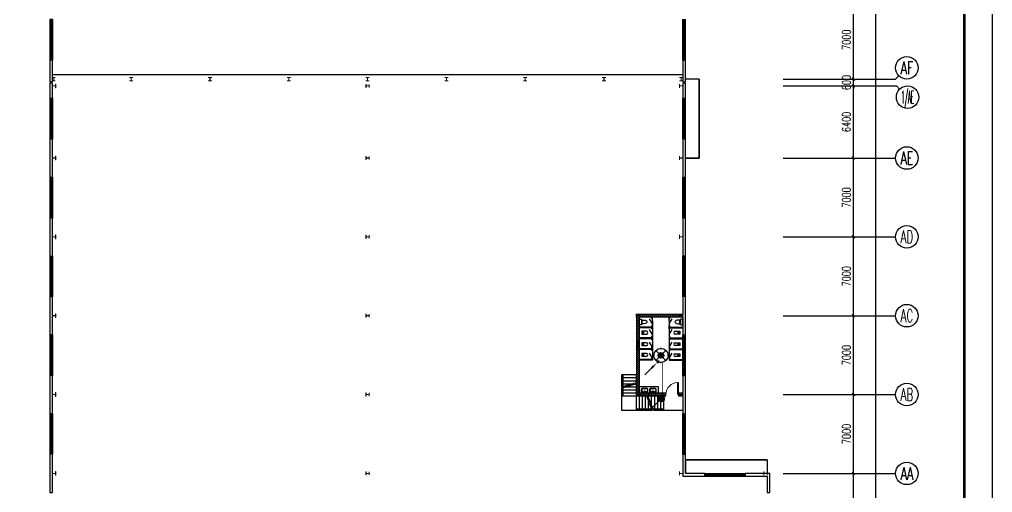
# Model space of a CAD drawing. Extents: x -496980 to 486425, y -292187 to -29437.
# Drawn here: x 83562 to 169999, y -123482 to -81482 of the extents above; entities that cross this region are included whole.
import ezdxf
from ezdxf.enums import TextEntityAlignment as Align

# ---------------------------------------------------------------- set-up
doc = ezdxf.new("R2010")
doc.units = 0
doc.header["$LTSCALE"] = 1000
doc.header["$MEASUREMENT"] = 0
for name, color, linetype in [('AXIS', 3, 'Continuous'), ('AXIS_TEXT', 7, 'Continuous'), ('EQUIP-照明', 3, 'Continuous'), ('LVTRY', 6, 'Continuous'), ('LWIRE', 4, 'Continuous'), ('PUB_HATCH', 8, 'Continuous'), ('PUB_TITLE', 4, 'Continuous'), ('STAIR', 2, 'Continuous'), ('TEL_TEXT', 7, 'Continuous'), ('WALL', 9, 'Continuous'), ('WINDOW', 4, 'Continuous'), ('WIRE-照明', 4, 'Continuous'), ('ZDH', 7, 'Continuous'), ('洁具', 7, 'Continuous')]:
    doc.layers.add(name, color=color, linetype=linetype)
doc.layers.add('STXT_XG_THIN', color=2, linetype='Continuous', lineweight=0)
doc.styles.add('_TCH_AXIS', font='COMPLEX', dxfattribs={"bigfont": 'GBCBIG'})
doc.styles.add('_TCH_DIM_T3', font='SIMPLEX', dxfattribs={"width": 0.705882, "bigfont": 'GBCBIG'})
doc.styles.add('_TEL_DIM', font='SIMPLEX', dxfattribs={"width": 0.8, "height": 3.5, "bigfont": 'HZTXT'})
doc.styles.add('COMPLEX', font='COMPLEX')
doc.styles.get("Standard").update_dxf_attribs({"font": 'gbenor.shx', "bigfont": 'gbcbig.shx'})
doc.dimstyles.new('_TCH_ARCH&&250', dxfattribs={"dimtxt": 743.75, "dimasz": 250, "dimexe": 625, "dimexo": 750, "dimgap": 250, "dimtad": 1, "dimdec": 0, "dimzin": 0, "dimdsep": 46, "dimtxsty": '_TCH_DIM_T3', "dimblk": 'ARCHTICK', "dimcen": 0.09, "dimclrt": 7, "dimazin": 2, "dimtfac": 1, "dimtdec": 0, "dimtix": 1, "dimtmove": 2, "dimatfit": 3, "dimfxl": 0, "dimtolj": 1, "dimtzin": 0, "dimarcsym": 0})
pattern_1 = [(45, (0, 89.76), (-88.38838, 88.38838), [])]

# ---------------------------------------------------------------- blocks, each defined once
blk = doc.blocks.new('_LV1')
for p, q in [((-280, 0), (280, 0)), ((-280, 0), (-280, -361)), ((280, 0), (280, -361)), ((-280, -29), (280, -29)), ((-251, -356), (-251, -214)), ((0, -29), (-90, -29)), ((-90, -29), (90, -29)), ((251, -356), (251, -215))]:
    blk.add_line(p, q)
for centre, radius in [((-139, -69), 15), ((1, -182), 24.9), ((0, -57), 8), ((139, -69), 15)]:
    blk.add_circle(centre, radius)
for centre, radius, start, end in [((-224, -361), 56, 180, 263.48098), ((-223, -214), 28, 133.15434, 180), ((-223, -356), 28, 180, 263.49841), ((0, -452), 354, 46.75809, 133.15434), ((0, 1600), 2029, 263.48098, 276.51902), ((0, 1600), 1997, 263.49841, 276.51223), ((223, -356), 28, 276.51223, 0), ((224, -361), 56, 276.51902, 0), ((223, -215), 28, 0, 46.75809)]:
    blk.add_arc(centre, radius, start, end)
blk = doc.blocks.new('$equip$00002828')
for p, q in [((0.354, 0.354), (-0.354, -0.354)), ((-0.354, 0.354), (0.354, -0.354))]:
    blk.add_line(p, q)
at = {"const_width": 0.04}
blk.add_lwpolyline([(0.5, 0, -1), (-0.5, 0, -1), (0.5, 0, 1)], format="xyb", dxfattribs=at)
for radius in [0.5, 0.2]:
    blk.add_circle((0, 0), radius)
for p in [(-0.5, 0), (0, 0.5), (0.5, 0), (0, -0.5)]:
    blk.add_point(p)
for points in [[(-0.173, 0.1), (0.173, 0.1), (-0.2, 0), (0.2, 0)], [(-0.173, -0.1), (0.173, -0.1), (-0.2, 0), (0.2, 0)], [(-0.1, 0.173), (0.1, 0.173), (-0.173, 0.1), (0.173, 0.1)], [(0, 0.2), (0, 0.2), (-0.1, 0.173), (0.1, 0.173)], [(-0.1, -0.173), (0.1, -0.173), (-0.173, -0.1), (0.173, -0.1)], [(0, -0.2), (0, -0.2), (-0.1, -0.173), (0.1, -0.173)]]:
    blk.add_solid(points)
at = {"color": 7, "style": '_TEL_DIM', "flags": 1}
for tag in ['A', 'REMARK']:
    blk.add_attdef(tag, text='', height=0.00002, dxfattribs=at).set_placement((0, 0), align=Align.MIDDLE_CENTER)
blk = doc.blocks.new('$equip$00001962')
for p, q in [((0.147, 0.356), (0.625, 0.833)), ((0.625, 0.833), (0.766, 0.692))]:
    blk.add_line(p, q)
blk.add_circle((0, 0.208), 0.208)
for p in [(-0.208, 0.208), (0, 0.417), (0, 0), (0.208, 0.208)]:
    blk.add_point(p)
for points in [[(-0.18, 0.313), (0.18, 0.313), (-0.208, 0.208), (0.208, 0.208)], [(-0.18, 0.104), (0.18, 0.104), (-0.208, 0.208), (0.208, 0.208)], [(-0.104, 0.389), (0.104, 0.389), (-0.18, 0.313), (0.18, 0.313)], [(-0.104, 0.028), (0.104, 0.028), (-0.18, 0.104), (0.18, 0.104)], [(0, 0.417), (0, 0.417), (-0.104, 0.389), (0.104, 0.389)], [(0, 0), (0, 0), (-0.104, 0.028), (0.104, 0.028)]]:
    blk.add_solid(points)
at = {"layer": 'TEL_TEXT', "style": '_TEL_DIM', "flags": 1}
blk.add_attdef('A', text='', height=0.00002, dxfattribs=at).set_placement((0, 0), align=Align.MIDDLE_CENTER)
blk = doc.blocks.new('$TelecSys$00000081')
for p, q in [((0.104, 0.104), (0.104, 0.104)), ((-1.15, -1.15), (-0.55, -0.55)), ((-0.104, -0.104), (-0.104, -0.104))]:
    blk.add_line(p, q)
at = {"const_width": 0.142}
blk.add_lwpolyline([(0.071, 0, 1), (-0.071, 0, 1)], format="xyb", close=True, dxfattribs=at)
blk.add_solid([(-0.62, -0.48), (-0.48, -0.62), (-0.1, -0.1)])
at = {"width": 0.8, "flags": 9}
blk.add_attdef('A', (0, 0), '', height=0.00002, rotation=180, dxfattribs=at)
blk = doc.blocks.new('_ArchTick')
at = {"color": 0, "linetype": 'ByBlock', "const_width": 0.4}
blk.add_lwpolyline([(-0.5, -0.5), (0.5, 0.5)], dxfattribs=at)
blk = doc.blocks.new('*D299')
at = {"layer": 'AXIS', "color": 0, "lineweight": -2}
for p, q in [((152144, -121782), (158269, -121782)), ((157644, -128782), (157644, -121782)), ((152144, -128782), (158269, -128782))]:
    blk.add_line(p, q, dxfattribs=at)
at = {"layer": 'Defpoints', "color": 0}
for p in [(151394, -121782), (157644, -121782), (151394, -128782)]:
    blk.add_point(p, dxfattribs=at)
at = {"layer": 'AXIS', "color": 0, "lineweight": -2, "xscale": 250, "yscale": 250, "zscale": 250}
for p, rotation in [((157644, -121782), 90), ((157644, -128782), 270)]:
    blk.add_blockref('_ArchTick', p, dxfattribs=dict(at, rotation=rotation))
at = {"layer": 'AXIS', "color": 7, "insert": (157022, -125282), "char_height": 743.8, "attachment_point": 5, "rotation": 90, "style": '_TCH_DIM_T3'}
blk.add_mtext('\\A1;7000', dxfattribs=at)
blk = doc.blocks.new('*D300')
at = {"layer": 'AXIS', "color": 0, "lineweight": -2}
for p, q in [((152144, -114782), (158269, -114782)), ((157644, -121782), (157644, -114782)), ((152144, -121782), (158269, -121782))]:
    blk.add_line(p, q, dxfattribs=at)
at = {"layer": 'Defpoints', "color": 0}
for p in [(151394, -114782), (157644, -114782), (151394, -121782)]:
    blk.add_point(p, dxfattribs=at)
at = {"layer": 'AXIS', "color": 0, "lineweight": -2, "xscale": 250, "yscale": 250, "zscale": 250}
for p, rotation in [((157644, -114782), 90), ((157644, -121782), 270)]:
    blk.add_blockref('_ArchTick', p, dxfattribs=dict(at, rotation=rotation))
at = {"layer": 'AXIS', "color": 7, "insert": (157022, -118282), "char_height": 743.8, "attachment_point": 5, "rotation": 90, "style": '_TCH_DIM_T3'}
blk.add_mtext('\\A1;7000', dxfattribs=at)
blk = doc.blocks.new('*D301')
at = {"layer": 'AXIS', "color": 0, "lineweight": -2}
for p, q in [((152144, -107782), (158269, -107782)), ((157644, -114782), (157644, -107782)), ((152144, -114782), (158269, -114782))]:
    blk.add_line(p, q, dxfattribs=at)
at = {"layer": 'Defpoints', "color": 0}
for p in [(151394, -107782), (157644, -107782), (151394, -114782)]:
    blk.add_point(p, dxfattribs=at)
at = {"layer": 'AXIS', "color": 0, "lineweight": -2, "xscale": 250, "yscale": 250, "zscale": 250}
for p, rotation in [((157644, -107782), 90), ((157644, -114782), 270)]:
    blk.add_blockref('_ArchTick', p, dxfattribs=dict(at, rotation=rotation))
at = {"layer": 'AXIS', "color": 7, "insert": (157022, -111282), "char_height": 743.8, "attachment_point": 5, "rotation": 90, "style": '_TCH_DIM_T3'}
blk.add_mtext('\\A1;7000', dxfattribs=at)
blk = doc.blocks.new('*D302')
at = {"layer": 'AXIS', "color": 0, "lineweight": -2}
for p, q in [((152144, -100782), (158269, -100782)), ((157644, -107782), (157644, -100782)), ((152144, -107782), (158269, -107782))]:
    blk.add_line(p, q, dxfattribs=at)
at = {"layer": 'Defpoints', "color": 0}
for p in [(151394, -100782), (157644, -100782), (151394, -107782)]:
    blk.add_point(p, dxfattribs=at)
at = {"layer": 'AXIS', "color": 0, "lineweight": -2, "xscale": 250, "yscale": 250, "zscale": 250}
for p, rotation in [((157644, -100782), 90), ((157644, -107782), 270)]:
    blk.add_blockref('_ArchTick', p, dxfattribs=dict(at, rotation=rotation))
at = {"layer": 'AXIS', "color": 7, "insert": (157022, -104282), "char_height": 743.8, "attachment_point": 5, "rotation": 90, "style": '_TCH_DIM_T3'}
blk.add_mtext('\\A1;7000', dxfattribs=at)
blk = doc.blocks.new('*D303')
at = {"layer": 'AXIS', "color": 0, "lineweight": -2}
for p, q in [((152144, -93782), (158269, -93782)), ((157644, -100782), (157644, -93782)), ((152144, -100782), (158269, -100782))]:
    blk.add_line(p, q, dxfattribs=at)
at = {"layer": 'Defpoints', "color": 0}
for p in [(151394, -93782), (157644, -93782), (151394, -100782)]:
    blk.add_point(p, dxfattribs=at)
at = {"layer": 'AXIS', "color": 0, "lineweight": -2, "xscale": 250, "yscale": 250, "zscale": 250}
for p, rotation in [((157644, -93782), 90), ((157644, -100782), 270)]:
    blk.add_blockref('_ArchTick', p, dxfattribs=dict(at, rotation=rotation))
at = {"layer": 'AXIS', "color": 7, "insert": (157022, -97282), "char_height": 743.8, "attachment_point": 5, "rotation": 90, "style": '_TCH_DIM_T3'}
blk.add_mtext('\\A1;7000', dxfattribs=at)
blk = doc.blocks.new('*D304')
at = {"layer": 'AXIS', "color": 0, "lineweight": -2}
for p, q in [((152144, -87382), (158269, -87382)), ((157644, -93782), (157644, -87382)), ((152144, -93782), (158269, -93782))]:
    blk.add_line(p, q, dxfattribs=at)
at = {"layer": 'Defpoints', "color": 0}
for p in [(151394, -87382), (157644, -87382), (151394, -93782)]:
    blk.add_point(p, dxfattribs=at)
at = {"layer": 'AXIS', "color": 0, "lineweight": -2, "xscale": 250, "yscale": 250, "zscale": 250}
for p, rotation in [((157644, -87382), 90), ((157644, -93782), 270)]:
    blk.add_blockref('_ArchTick', p, dxfattribs=dict(at, rotation=rotation))
at = {"layer": 'AXIS', "color": 7, "insert": (157022, -90582), "char_height": 743.8, "attachment_point": 5, "rotation": 90, "style": '_TCH_DIM_T3'}
blk.add_mtext('\\A1;6400', dxfattribs=at)
blk = doc.blocks.new('*D305')
at = {"layer": 'AXIS', "color": 0, "lineweight": -2}
for p, q in [((152144, -86782), (158269, -86782)), ((157644, -86782), (157644, -86532)), ((157644, -87382), (157644, -86782)), ((152144, -87382), (158269, -87382)), ((157644, -87382), (157644, -87632))]:
    blk.add_line(p, q, dxfattribs=at)
at = {"layer": 'Defpoints', "color": 0}
for p in [(151394, -86782), (157644, -86782), (151394, -87382)]:
    blk.add_point(p, dxfattribs=at)
at = {"layer": 'AXIS', "color": 0, "lineweight": -2, "xscale": 250, "yscale": 250, "zscale": 250}
for p, rotation in [((157644, -86782), 270), ((157644, -87382), 90)]:
    blk.add_blockref('_ArchTick', p, dxfattribs=dict(at, rotation=rotation))
at = {"layer": 'AXIS', "color": 7, "insert": (157022, -87082), "char_height": 743.8, "attachment_point": 5, "rotation": 90, "style": '_TCH_DIM_T3'}
blk.add_mtext('\\A1;600', dxfattribs=at)
blk = doc.blocks.new('*D306')
at = {"layer": 'AXIS', "color": 0, "lineweight": -2}
for p, q in [((152144, -79782), (158269, -79782)), ((157644, -86782), (157644, -79782)), ((152144, -86782), (158269, -86782))]:
    blk.add_line(p, q, dxfattribs=at)
at = {"layer": 'Defpoints', "color": 0}
for p in [(151394, -79782), (157644, -79782), (151394, -86782)]:
    blk.add_point(p, dxfattribs=at)
at = {"layer": 'AXIS', "color": 0, "lineweight": -2, "xscale": 250, "yscale": 250, "zscale": 250}
for p, rotation in [((157644, -79782), 90), ((157644, -86782), 270)]:
    blk.add_blockref('_ArchTick', p, dxfattribs=dict(at, rotation=rotation))
at = {"layer": 'AXIS', "color": 7, "insert": (157022, -83282), "char_height": 743.8, "attachment_point": 5, "rotation": 90, "style": '_TCH_DIM_T3'}
blk.add_mtext('\\A1;7000', dxfattribs=at)
blk = doc.blocks.new('*D310')
at = {"layer": 'AXIS', "color": 0, "lineweight": -2}
for p, q in [((152144, -65542), (160269, -65542)), ((159644, -248022), (159644, -65542)), ((152144, -248022), (160269, -248022))]:
    blk.add_line(p, q, dxfattribs=at)
at = {"layer": 'Defpoints', "color": 0}
for p in [(151394, -65542), (159644, -65542), (151394, -248022)]:
    blk.add_point(p, dxfattribs=at)
at = {"layer": 'AXIS', "color": 0, "lineweight": -2, "xscale": 250, "yscale": 250, "zscale": 250}
for p, rotation in [((159644, -65542), 90), ((159644, -248022), 270)]:
    blk.add_blockref('_ArchTick', p, dxfattribs=dict(at, rotation=rotation))
at = {"layer": 'AXIS', "color": 7, "insert": (159022, -156782), "char_height": 743.8, "attachment_point": 5, "rotation": 90, "style": '_TCH_DIM_T3'}
blk.add_mtext('\\A1;182480', dxfattribs=at)
blk = doc.blocks.new('$TCHSYS$WIN2D')
for p, q in [((-0.5, 0.5), (0.5, 0.5)), ((-0.5, 0.5), (-0.5, -0.5)), ((0.5, 0.5), (0.5, -0.5)), ((0.5, 0.167), (-0.5, 0.167)), ((0.5, -0.167), (-0.5, -0.167)), ((-0.5, -0.5), (0.5, -0.5))]:
    blk.add_line(p, q)
blk = doc.blocks.new('$DorLib2D$00000001')
for p, q in [((0.45, 0.975), (0.5, 0.975)), ((0.45, 0), (0.45, 0.975)), ((0.5, 0), (0.5, 0.975)), ((0.5, 0), (0.45, 0))]:
    blk.add_line(p, q)
at = {"lineweight": 13}
blk.add_arc((0.475, 0), 0.975, 91.46928, 180, dxfattribs=at)
blk = doc.blocks.new('_AXISO')
blk.add_circle((0, 0), 0.5)
at = {"layer": 'AXIS_TEXT', "style": 'COMPLEX', "width": 1.041667}
blk.add_attdef('A', text='', height=0.56, dxfattribs=at).set_placement((-0.25, -0.28), (0.25, -0.28), align=Align.FIT)
blk = doc.blocks.new('$plan$00002826')
at = {"layer": '洁具', "color": 7}
blk.add_line((-260, -140), (-260, 140), dxfattribs=at)
at = {"layer": '洁具'}
blk.add_line((-200, 170), (-200, -170), dxfattribs=at)
blk.add_lwpolyline([(-650, 92, 0.537872), (-650, -92, 0.149947), (-430, -170), (-200, -170), (-200, -220, 0.414214), (-170, -250), (-30, -250, 0.414214), (0, -220), (0, 220, 0.414214), (-30, 250), (-170, 250, 0.414214), (-200, 220), (-200, 170), (-430, 170, 0.149947)], format="xyb", close=True, dxfattribs=at)
at = {"layer": '洁具', "color": 7}
for centre, start, end in [((-413, -227), 67.45048, 91.47253), ((-413, 227), 268.63393, 292.54952)]:
    blk.add_arc(centre, 398, start, end, dxfattribs=at)

msp = doc.modelspace()

# ---------------------------------------------------------------- hatches: boundary and pattern name
at = {"layer": 'PUB_HATCH'}
h = msp.add_hatch(dxfattribs=at)
h.set_pattern_fill('普通砖', color=256, scale=50, style=0)
h.set_pattern_definition(pattern_1)
h.paths.add_polyline_path([(142566.9, -107781.9), (142486.9, -107661.9), (138366.9, -107661.9), (138606.9, -107901.9), (142486.9, -107901.9)])
h = msp.add_hatch(dxfattribs=at)
h.set_pattern_fill('普通砖', color=256, scale=50, style=0)
h.set_pattern_definition(pattern_1)
h.paths.add_polyline_path([(138606.9, -107901.9), (138366.9, -107661.9), (138366.9, -114901.9), (138606.9, -114661.9)])
h = msp.add_hatch(dxfattribs=at)
h.set_pattern_fill('普通砖', color=256, scale=50, style=0)
h.set_pattern_definition(pattern_1)
h.paths.add_polyline_path([(138366.9, -114901.9), (140988.3, -114901.9), (140988.3, -114661.9), (138606.9, -114661.9)])
h = msp.add_hatch(dxfattribs=at)
h.set_pattern_fill('普通砖', color=256, scale=50, style=0)
h.set_pattern_definition(pattern_1)
h.paths.add_polyline_path([(142486.9, -114661.9), (142088.3, -114661.9), (142088.3, -114901.9), (142486.9, -114901.9), (142566.9, -114781.9)])

# ---------------------------------------------------------------- linework, layer by layer
msp.add_line((86486.9, -86381.9), (142486.9, -86381.9))
for points in [[(143926.9, -86781.9), (143926.9, -93781.9), (142726.9, -93781.9), (143926.9, -93781.9), (143926.9, -86781.9), (142726.9, -86781.9)], [(138606.9, -114661.9), (138606.9, -114061.9), (140306.9, -114061.9), (140306.9, -114661.9)], [(138366.9, -116201.9), (137066.9, -116201.9), (137066.9, -114901.9)], [(142486.9, -114901.9), (142486.9, -116201.9), (140796.9, -116201.9), (140796.9, -114901.9)], [(149987.9, -120581.9), (142726.9, -120581.9), (142726.9, -121781.9), (142726.9, -120581.9), (149987.9, -120581.9), (149976.9, -121781.9)]]:
    msp.add_lwpolyline(points)
at = {"layer": 'AXIS'}
for p, q in [((151393.5, -86781.9), (161393.5, -86781.9)), ((161686.4, -86489), (161393.5, -86781.9)), ((151393.5, -87381.9), (161455.7, -87381.9)), ((161748.6, -87674.8), (161455.7, -87381.9)), ((151393.5, -93781.9), (161393.5, -93781.9)), ((151393.5, -100781.9), (161393.5, -100781.9)), ((151393.5, -107781.9), (161393.5, -107781.9)), ((151393.5, -114781.9), (161393.5, -114781.9)), ((151393.5, -121781.9), (161393.5, -121781.9))]:
    msp.add_line(p, q, dxfattribs=at)
at = {"layer": 'PUB_TITLE'}
msp.add_lwpolyline([(21498.5, -29436.9), (21498.5, -292186.9), (169998.5, -292186.9), (169998.5, -29436.9)], close=True, dxfattribs=at)
at = {"layer": 'PUB_TITLE', "const_width": 250}
msp.add_lwpolyline([(23998.5, -35686.9), (23998.5, -289686.9), (167498.5, -289686.9), (167498.5, -35686.9)], close=True, dxfattribs=at)
at = {"layer": 'STAIR'}
for p, q in [((137066.9, -114093.8), (137066.9, -113011.9)), ((137066.9, -113011.9), (137186.9, -113011.9)), ((137186.9, -114058.9), (137186.9, -113011.9)), ((137186.9, -113011.9), (138366.9, -113011.9)), ((138366.9, -113715.8), (138366.9, -113011.9)), ((137066.9, -114093.8), (137629.5, -113930.2)), ((137066.9, -114198), (137631.7, -114033.7)), ((137186.9, -113281.9), (138366.9, -113281.9)), ((137186.9, -113551.9), (138366.9, -113551.9)), ((137186.9, -113821.9), (138002.1, -113821.9)), ((137431.7, -114091.9), (138366.9, -114091.9)), ((137631.7, -114033.7), (137627.9, -113855.3)), ((137627.9, -113855.3), (137786.8, -114072.4)), ((137782.9, -113885.6), (138366.9, -113715.8)), ((137786.8, -114072.4), (137782.9, -113885.6)), ((137785.1, -113989.1), (138366.9, -113820)), ((138360.3, -113821.9), (138366.9, -113821.9)), ((138366.9, -114901.9), (138366.9, -113820)), ((137066.9, -114901.9), (137066.9, -114198)), ((137066.9, -114901.9), (137186.9, -114901.9)), ((137186.9, -114901.9), (137186.9, -114163.1)), ((137186.9, -114361.9), (138366.9, -114361.9)), ((137186.9, -114631.9), (138366.9, -114631.9)), ((137186.9, -114901.9), (138366.9, -114901.9)), ((139285.5, -114901.9), (138366.9, -114901.9)), ((138366.9, -116081.9), (138366.9, -114901.9)), ((138636.9, -116081.9), (138636.9, -114901.9)), ((138906.9, -116081.9), (138906.9, -114901.9)), ((139176.9, -116081.9), (139176.9, -114901.9)), ((139505.9, -115491.4), (139285.5, -114901.9)), ((140796.9, -114901.9), (139392.3, -114901.9)), ((139608.9, -115481.5), (139392.3, -114901.9)), ((139446.9, -115048), (139446.9, -114901.9)), ((139716.9, -115770.2), (139716.9, -114901.9)), ((139986.9, -116081.9), (139986.9, -114901.9)), ((140256.9, -116081.9), (140256.9, -114901.9)), ((140526.9, -116081.9), (140526.9, -114901.9)), ((140796.9, -116081.9), (140796.9, -114901.9)), ((139446.9, -116081.9), (139446.9, -115333.6)), ((139487.3, -115648.2), (139691.8, -115473.5)), ((139664.9, -115631.1), (139487.3, -115648.2)), ((139691.8, -115473.5), (139505.9, -115491.4)), ((139771.5, -116201.9), (139561.8, -115641)), ((139878.3, -116201.9), (139664.9, -115631.1)), ((138366.9, -116201.9), (138366.9, -116081.9)), ((139726.6, -116081.9), (138366.9, -116081.9)), ((139771.5, -116201.9), (138366.9, -116201.9)), ((139716.9, -116081.9), (139716.9, -116055.8)), ((140796.9, -116081.9), (139833.4, -116081.9)), ((140796.9, -116201.9), (139878.3, -116201.9)), ((140796.9, -116201.9), (140796.9, -116081.9))]:
    msp.add_line(p, q, dxfattribs=at)
at = {"layer": 'STXT_XG_THIN', "color": 2}
for points in [[(86736.9, -86931.9), (86486.9, -86931.9), (86486.9, -86921.7), (86609, -86921.7), (86609, -86642.1), (86486.9, -86642.1), (86486.9, -86631.9), (86736.9, -86631.9), (86736.9, -86642.1), (86614.8, -86642.1), (86614.8, -86921.7), (86736.9, -86921.7), (86736.9, -86931.9)], [(86486.9, -87551.9), (86486.9, -87211.9), (86497.1, -87211.9), (86497.1, -87379), (86776.7, -87379), (86776.7, -87211.9), (86786.9, -87211.9), (86786.9, -87551.9), (86776.7, -87551.9), (86776.7, -87384.8), (86497.1, -87384.8), (86497.1, -87551.9), (86486.9, -87551.9)], [(93636.9, -86931.9), (93336.9, -86931.9), (93336.9, -86921.7), (93484, -86921.7), (93484, -86642.1), (93336.9, -86642.1), (93336.9, -86631.9), (93636.9, -86631.9), (93636.9, -86642.1), (93489.8, -86642.1), (93489.8, -86921.7), (93636.9, -86921.7), (93636.9, -86931.9)], [(100636.9, -86931.9), (100336.9, -86931.9), (100336.9, -86921.7), (100484, -86921.7), (100484, -86642.1), (100336.9, -86642.1), (100336.9, -86631.9), (100636.9, -86631.9), (100636.9, -86642.1), (100489.8, -86642.1), (100489.8, -86921.7), (100636.9, -86921.7), (100636.9, -86931.9)], [(107636.9, -86931.9), (107336.9, -86931.9), (107336.9, -86921.7), (107484, -86921.7), (107484, -86642.1), (107336.9, -86642.1), (107336.9, -86631.9), (107636.9, -86631.9), (107636.9, -86642.1), (107489.8, -86642.1), (107489.8, -86921.7), (107636.9, -86921.7), (107636.9, -86931.9)], [(114636.9, -86931.9), (114336.9, -86931.9), (114336.9, -86921.7), (114484, -86921.7), (114484, -86642.1), (114336.9, -86642.1), (114336.9, -86631.9), (114636.9, -86631.9), (114636.9, -86642.1), (114489.8, -86642.1), (114489.8, -86921.7), (114636.9, -86921.7), (114636.9, -86931.9)], [(114336.9, -87521.8), (114336.9, -87241.8), (114347.1, -87241.8), (114347.1, -87378.9), (114626.7, -87378.9), (114626.7, -87241.8), (114636.9, -87241.8), (114636.9, -87521.8), (114626.7, -87521.8), (114626.7, -87384.7), (114347.1, -87384.7), (114347.1, -87521.8), (114336.9, -87521.8)], [(121636.9, -86931.9), (121336.9, -86931.9), (121336.9, -86921.7), (121484, -86921.7), (121484, -86642.1), (121336.9, -86642.1), (121336.9, -86631.9), (121636.9, -86631.9), (121636.9, -86642.1), (121489.8, -86642.1), (121489.8, -86921.7), (121636.9, -86921.7), (121636.9, -86931.9)], [(128636.9, -86931.9), (128336.9, -86931.9), (128336.9, -86921.7), (128484, -86921.7), (128484, -86642.1), (128336.9, -86642.1), (128336.9, -86631.9), (128636.9, -86631.9), (128636.9, -86642.1), (128489.8, -86642.1), (128489.8, -86921.7), (128636.9, -86921.7), (128636.9, -86931.9)], [(135636.9, -86931.9), (135336.9, -86931.9), (135336.9, -86921.7), (135484, -86921.7), (135484, -86642.1), (135336.9, -86642.1), (135336.9, -86631.9), (135636.9, -86631.9), (135636.9, -86642.1), (135489.8, -86642.1), (135489.8, -86921.7), (135636.9, -86921.7), (135636.9, -86931.9)], [(142486.9, -86931.9), (142186.9, -86931.9), (142186.9, -86921.7), (142334, -86921.7), (142334, -86642.1), (142186.9, -86642.1), (142186.9, -86631.9), (142486.9, -86631.9), (142486.9, -86642.1), (142339.8, -86642.1), (142339.8, -86921.7), (142486.9, -86921.7), (142486.9, -86931.9)], [(142186.9, -87551.9), (142186.9, -87211.9), (142197.1, -87211.9), (142197.1, -87379), (142476.7, -87379), (142476.7, -87211.9), (142486.9, -87211.9), (142486.9, -87551.9), (142476.7, -87551.9), (142476.7, -87384.8), (142197.1, -87384.8), (142197.1, -87551.9), (142186.9, -87551.9)], [(86486.9, -93951.9), (86486.9, -93611.9), (86497.1, -93611.9), (86497.1, -93779), (86776.7, -93779), (86776.7, -93611.9), (86786.9, -93611.9), (86786.9, -93951.9), (86776.7, -93951.9), (86776.7, -93784.8), (86497.1, -93784.8), (86497.1, -93951.9), (86486.9, -93951.9)], [(114336.9, -93921.8), (114336.9, -93641.8), (114347.1, -93641.8), (114347.1, -93778.9), (114626.7, -93778.9), (114626.7, -93641.8), (114636.9, -93641.8), (114636.9, -93921.8), (114626.7, -93921.8), (114626.7, -93784.7), (114347.1, -93784.7), (114347.1, -93921.8), (114336.9, -93921.8)], [(142186.9, -93951.9), (142186.9, -93611.9), (142197.1, -93611.9), (142197.1, -93779), (142476.7, -93779), (142476.7, -93611.9), (142486.9, -93611.9), (142486.9, -93951.9), (142476.7, -93951.9), (142476.7, -93784.8), (142197.1, -93784.8), (142197.1, -93951.9), (142186.9, -93951.9)], [(86486.9, -100951.9), (86486.9, -100611.9), (86497.1, -100611.9), (86497.1, -100779), (86776.7, -100779), (86776.7, -100611.9), (86786.9, -100611.9), (86786.9, -100951.9), (86776.7, -100951.9), (86776.7, -100784.8), (86497.1, -100784.8), (86497.1, -100951.9), (86486.9, -100951.9)], [(114336.9, -100921.8), (114336.9, -100641.8), (114347.1, -100641.8), (114347.1, -100778.9), (114626.7, -100778.9), (114626.7, -100641.8), (114636.9, -100641.8), (114636.9, -100921.8), (114626.7, -100921.8), (114626.7, -100784.7), (114347.1, -100784.7), (114347.1, -100921.8), (114336.9, -100921.8)], [(142186.9, -100951.9), (142186.9, -100611.9), (142197.1, -100611.9), (142197.1, -100779), (142476.7, -100779), (142476.7, -100611.9), (142486.9, -100611.9), (142486.9, -100951.9), (142476.7, -100951.9), (142476.7, -100784.8), (142197.1, -100784.8), (142197.1, -100951.9), (142186.9, -100951.9)], [(86486.9, -107951.9), (86486.9, -107611.9), (86497.1, -107611.9), (86497.1, -107779), (86776.7, -107779), (86776.7, -107611.9), (86786.9, -107611.9), (86786.9, -107951.9), (86776.7, -107951.9), (86776.7, -107784.8), (86497.1, -107784.8), (86497.1, -107951.9), (86486.9, -107951.9)], [(114336.9, -107921.8), (114336.9, -107641.8), (114347.1, -107641.8), (114347.1, -107778.9), (114626.7, -107778.9), (114626.7, -107641.8), (114636.9, -107641.8), (114636.9, -107921.8), (114626.7, -107921.8), (114626.7, -107784.7), (114347.1, -107784.7), (114347.1, -107921.8), (114336.9, -107921.8)], [(138336.9, -107951.9), (138336.9, -107611.9), (138347.1, -107611.9), (138347.1, -107779), (138626.7, -107779), (138626.7, -107611.9), (138636.9, -107611.9), (138636.9, -107951.9), (138626.7, -107951.9), (138626.7, -107784.8), (138347.1, -107784.8), (138347.1, -107951.9), (138336.9, -107951.9)], [(142186.9, -107951.9), (142186.9, -107611.9), (142197.1, -107611.9), (142197.1, -107779), (142476.7, -107779), (142476.7, -107611.9), (142486.9, -107611.9), (142486.9, -107951.9), (142476.7, -107951.9), (142476.7, -107784.8), (142197.1, -107784.8), (142197.1, -107951.9), (142186.9, -107951.9)], [(86486.9, -114951.9), (86486.9, -114611.9), (86497.1, -114611.9), (86497.1, -114779), (86776.7, -114779), (86776.7, -114611.9), (86786.9, -114611.9), (86786.9, -114951.9), (86776.7, -114951.9), (86776.7, -114784.8), (86497.1, -114784.8), (86497.1, -114951.9), (86486.9, -114951.9)], [(114336.9, -114921.8), (114336.9, -114641.8), (114347.1, -114641.8), (114347.1, -114778.9), (114626.7, -114778.9), (114626.7, -114641.8), (114636.9, -114641.8), (114636.9, -114921.8), (114626.7, -114921.8), (114626.7, -114784.7), (114347.1, -114784.7), (114347.1, -114921.8), (114336.9, -114921.8)], [(138336.9, -114951.9), (138336.9, -114611.9), (138347.1, -114611.9), (138347.1, -114779), (138626.7, -114779), (138626.7, -114611.9), (138636.9, -114611.9), (138636.9, -114951.9), (138626.7, -114951.9), (138626.7, -114784.8), (138347.1, -114784.8), (138347.1, -114951.9), (138336.9, -114951.9)], [(142186.9, -114951.9), (142186.9, -114611.9), (142197.1, -114611.9), (142197.1, -114779), (142476.7, -114779), (142476.7, -114611.9), (142486.9, -114611.9), (142486.9, -114951.9), (142476.7, -114951.9), (142476.7, -114784.8), (142197.1, -114784.8), (142197.1, -114951.9), (142186.9, -114951.9)], [(86486.9, -121951.9), (86486.9, -121611.9), (86497.1, -121611.9), (86497.1, -121779), (86776.7, -121779), (86776.7, -121611.9), (86786.9, -121611.9), (86786.9, -121951.9), (86776.7, -121951.9), (86776.7, -121784.8), (86497.1, -121784.8), (86497.1, -121951.9), (86486.9, -121951.9)], [(114336.9, -121921.8), (114336.9, -121641.8), (114347.1, -121641.8), (114347.1, -121778.9), (114626.7, -121778.9), (114626.7, -121641.8), (114636.9, -121641.8), (114636.9, -121921.8), (114626.7, -121921.8), (114626.7, -121784.7), (114347.1, -121784.7), (114347.1, -121921.8), (114336.9, -121921.8)], [(114336.9, -121906.8), (114336.9, -121656.8), (114347.1, -121656.8), (114347.1, -121778.9), (114626.7, -121778.9), (114626.7, -121656.8), (114636.9, -121656.8), (114636.9, -121906.8), (114626.7, -121906.8), (114626.7, -121784.7), (114347.1, -121784.7), (114347.1, -121906.8), (114336.9, -121906.8)], [(142186.9, -121951.9), (142186.9, -121611.9), (142197.1, -121611.9), (142197.1, -121779), (142476.7, -121779), (142476.7, -121611.9), (142486.9, -121611.9), (142486.9, -121951.9), (142476.7, -121951.9), (142476.7, -121784.8), (142197.1, -121784.8), (142197.1, -121951.9), (142186.9, -121951.9)], [(149686.7, -121949), (149686.7, -121609), (149696.9, -121609), (149696.9, -121776.1), (149976.5, -121776.1), (149976.5, -121609), (149986.7, -121609), (149986.7, -121949), (149976.5, -121949), (149976.5, -121781.9), (149696.9, -121781.9), (149696.9, -121949), (149686.7, -121949)]]:
    msp.add_lwpolyline(points, dxfattribs=at)
at = {"layer": 'WALL', "color": 5}
for p, q in [((86486.9, -85081.9), (86246.9, -85081.9)), ((86246.9, -85081.9), (86246.9, -87031.9)), ((86486.9, -87031.9), (86486.9, -85081.9)), ((142726.9, -85081.9), (142486.9, -85081.9)), ((142486.9, -85081.9), (142486.9, -87031.9)), ((142726.9, -87031.9), (142726.9, -85081.9)), ((86246.9, -87031.9), (86486.9, -87031.9)), ((86246.9, -87131.9), (86246.9, -88481.9)), ((86486.9, -87131.9), (86246.9, -87131.9)), ((86486.9, -88481.9), (86486.9, -87131.9)), ((142486.9, -87031.9), (142726.9, -87031.9)), ((142486.9, -87131.9), (142486.9, -88481.9)), ((142726.9, -87131.9), (142486.9, -87131.9)), ((142726.9, -88481.9), (142726.9, -87131.9)), ((86246.9, -88481.9), (86486.9, -88481.9)), ((142486.9, -88481.9), (142726.9, -88481.9)), ((86246.9, -92081.9), (86246.9, -95481.9)), ((86486.9, -92081.9), (86246.9, -92081.9)), ((86486.9, -95481.9), (86486.9, -92081.9)), ((142726.9, -92081.9), (142486.9, -92081.9)), ((142486.9, -92081.9), (142486.9, -95481.9)), ((142726.9, -95481.9), (142726.9, -92081.9)), ((86246.9, -95481.9), (86486.9, -95481.9)), ((142486.9, -95481.9), (142726.9, -95481.9)), ((86246.9, -99081.9), (86246.9, -102481.9)), ((86486.9, -99081.9), (86246.9, -99081.9)), ((86486.9, -102481.9), (86486.9, -99081.9)), ((142726.9, -99081.9), (142486.9, -99081.9)), ((142486.9, -99081.9), (142486.9, -102481.9)), ((142726.9, -102481.9), (142726.9, -99081.9)), ((86246.9, -102481.9), (86486.9, -102481.9)), ((142486.9, -102481.9), (142726.9, -102481.9)), ((86246.9, -106081.9), (86246.9, -109481.9)), ((86486.9, -106081.9), (86246.9, -106081.9)), ((86486.9, -109481.9), (86486.9, -106081.9)), ((142726.9, -106081.9), (142486.9, -106081.9)), ((142486.9, -106081.9), (142486.9, -107661.9)), ((142726.9, -107781.9), (142726.9, -106081.9)), ((142486.9, -107661.9), (138366.9, -107661.9)), ((138366.9, -107661.9), (138366.9, -114901.9)), ((142486.9, -107901.9), (138606.9, -107901.9)), ((138606.9, -107901.9), (138606.9, -114661.9)), ((142486.9, -107901.9), (142486.9, -109481.9)), ((142726.9, -109481.9), (142726.9, -107781.9)), ((86246.9, -109481.9), (86486.9, -109481.9)), ((142486.9, -109481.9), (142726.9, -109481.9)), ((86246.9, -113081.9), (86246.9, -116481.9)), ((86486.9, -113081.9), (86246.9, -113081.9)), ((86486.9, -116481.9), (86486.9, -113081.9)), ((142726.9, -113081.9), (142486.9, -113081.9)), ((142486.9, -113081.9), (142486.9, -114661.9)), ((142726.9, -114781.9), (142726.9, -113081.9)), ((138366.9, -114901.9), (140988.3, -114901.9)), ((140988.3, -114661.9), (138606.9, -114661.9)), ((140988.3, -114901.9), (140988.3, -114661.9)), ((142486.9, -114661.9), (142088.3, -114661.9)), ((142088.3, -114661.9), (142088.3, -114901.9)), ((142088.3, -114901.9), (142486.9, -114901.9)), ((142486.9, -114901.9), (142486.9, -116481.9)), ((142726.9, -116481.9), (142726.9, -114781.9)), ((86246.9, -116481.9), (86486.9, -116481.9)), ((142486.9, -116481.9), (142726.9, -116481.9)), ((86246.9, -120081.9), (86246.9, -123481.9)), ((86486.9, -120081.9), (86246.9, -120081.9)), ((86486.9, -123481.9), (86486.9, -120081.9)), ((142726.9, -120081.9), (142486.9, -120081.9)), ((142486.9, -120081.9), (142486.9, -122021.9)), ((142726.9, -121781.9), (142726.9, -120081.9)), ((144436.9, -121781.9), (142726.9, -121781.9)), ((144436.9, -122021.9), (144436.9, -121781.9)), ((150226.9, -121781.9), (148036.9, -121781.9)), ((148036.9, -121781.9), (148036.9, -122021.9)), ((150226.9, -123481.9), (150226.9, -121781.9)), ((142486.9, -122021.9), (144436.9, -122021.9)), ((148036.9, -122021.9), (149986.9, -122021.9)), ((149986.9, -122021.9), (149986.9, -123481.9)), ((86246.9, -123481.9), (86486.9, -123481.9)), ((149986.9, -123481.9), (150226.9, -123481.9))]:
    msp.add_line(p, q, dxfattribs=at)
at = {"layer": 'WINDOW'}
for p, q in [((139726.9, -108031.9), (139726.9, -107901.9)), ((139786.9, -108031.9), (139726.9, -108031.9)), ((139786.9, -108231.9), (139786.9, -107901.9)), ((141286.9, -108231.9), (141286.9, -107901.9)), ((141286.9, -108031.9), (141346.9, -108031.9)), ((141346.9, -108031.9), (141346.9, -107901.9)), ((139726.9, -108801.9), (138606.9, -108801.9)), ((139726.9, -108861.9), (138606.9, -108861.9)), ((139786.9, -108511.9), (139534.2, -108068.3)), ((139726.9, -108801.9), (139726.9, -108661.9)), ((139786.9, -108661.9), (139726.9, -108661.9)), ((139726.9, -108961.9), (139726.9, -108861.9)), ((139786.9, -108231.9), (139786.9, -111741.9)), ((139786.9, -108961.9), (139786.9, -108661.9)), ((141286.9, -108511.9), (141539.6, -108068.3)), ((141286.9, -108231.9), (141286.9, -111741.9)), ((141286.9, -108661.9), (141346.9, -108661.9)), ((141286.9, -108961.9), (141286.9, -108661.9)), ((141346.9, -108801.9), (141346.9, -108661.9)), ((141346.9, -108801.9), (142466.9, -108801.9)), ((141346.9, -108861.9), (142466.9, -108861.9)), ((141346.9, -108961.9), (141346.9, -108861.9)), ((139726.9, -109761.9), (138606.9, -109761.9)), ((139786.9, -109441.9), (139534.2, -108998.3)), ((139786.9, -108961.9), (139726.9, -108961.9)), ((139726.9, -109761.9), (139726.9, -109591.9)), ((139786.9, -109591.9), (139726.9, -109591.9)), ((141286.9, -108961.9), (141346.9, -108961.9)), ((141286.9, -109441.9), (141539.6, -108998.3)), ((141286.9, -109591.9), (141346.9, -109591.9)), ((141346.9, -109761.9), (141346.9, -109591.9)), ((141346.9, -109761.9), (142466.9, -109761.9)), ((139726.9, -109821.9), (138606.9, -109821.9)), ((139786.9, -110581.9), (139534.2, -110138.3)), ((139726.9, -109921.9), (139726.9, -109821.9)), ((139786.9, -109921.9), (139726.9, -109921.9)), ((139726.9, -110721.9), (139726.9, -110581.9)), ((139786.9, -110581.9), (139726.9, -110581.9)), ((141286.9, -109921.9), (141346.9, -109921.9)), ((141286.9, -110581.9), (141539.6, -110138.3)), ((141286.9, -110581.9), (141346.9, -110581.9)), ((141346.9, -109821.9), (142466.9, -109821.9)), ((141346.9, -109921.9), (141346.9, -109821.9)), ((141346.9, -110721.9), (141346.9, -110581.9)), ((139726.9, -110721.9), (138606.9, -110721.9)), ((139726.9, -110721.9), (138606.9, -110721.9)), ((139726.9, -110721.9), (138606.9, -110721.9)), ((139726.9, -110781.9), (138606.9, -110781.9)), ((139786.9, -110781.9), (138606.9, -110781.9)), ((139726.9, -110781.9), (138606.9, -110781.9)), ((139786.9, -111541.9), (139534.2, -111098.3)), ((139726.9, -110881.9), (139726.9, -110781.9)), ((139786.9, -110881.9), (139726.9, -110881.9)), ((141286.9, -110881.9), (141346.9, -110881.9)), ((141286.9, -111541.9), (141539.6, -111098.3)), ((141346.9, -110721.9), (142466.9, -110721.9)), ((141346.9, -110721.9), (142466.9, -110721.9)), ((141346.9, -110781.9), (142466.9, -110781.9)), ((141346.9, -110781.9), (142466.9, -110781.9)), ((141346.9, -110881.9), (141346.9, -110781.9)), ((139726.9, -111681.9), (138606.9, -111681.9)), ((139726.9, -111681.9), (138606.9, -111681.9)), ((139726.9, -111741.9), (138606.9, -111741.9)), ((139786.9, -111741.9), (138606.9, -111741.9)), ((139726.9, -111681.9), (139726.9, -111541.9)), ((139786.9, -111541.9), (139726.9, -111541.9)), ((141286.9, -111541.9), (141346.9, -111541.9)), ((141286.9, -111741.9), (142466.9, -111741.9)), ((141346.9, -111681.9), (141346.9, -111541.9)), ((141346.9, -111681.9), (142466.9, -111681.9))]:
    msp.add_line(p, q, dxfattribs=at)
at = {"layer": 'WIRE-照明', "linetype": 'Continuous', "const_width": 50}
msp.add_lwpolyline([(140673.4, -114901.9), (140673.4, -111941.7)], dxfattribs=at)
at = {"layer": 'ZDH'}
for points in [[(139260.7, -109168.9), (138859.1, -109168.9), (138859.1, -109407.4), (139260.7, -109407.4)], [(141813.1, -109168.9), (142214.6, -109168.9), (142214.6, -109407.4), (141813.1, -109407.4)], [(139260.7, -110183.6), (138859.1, -110183.6), (138859.1, -110422.1), (139260.7, -110422.1)], [(141813.1, -110183.6), (142214.6, -110183.6), (142214.6, -110422.1), (141813.1, -110422.1)], [(139260.7, -111143.6), (138859.1, -111143.6), (138859.1, -111382.1), (139260.7, -111382.1)], [(141813.1, -111153.6), (142214.6, -111153.6), (142214.6, -111392.1), (141813.1, -111392.1)]]:
    msp.add_lwpolyline(points, dxfattribs=at)
for centre in [(138961.8, -109288.4), (138961.8, -109288.4), (142111.9, -109288.4), (142111.9, -109288.4), (138961.8, -110303.1), (138961.8, -110303.1), (142111.9, -110303.1), (142111.9, -110303.1), (138961.8, -111263.1), (138961.8, -111263.1), (142111.9, -111273.1), (142111.9, -111273.1)]:
    msp.add_circle(centre, 54.3, dxfattribs=at)
for centre, start, end in [((139260.7, -109288.1), 270, 90), ((139260.7, -109288.1), 270, 90), ((141813.1, -109288.1), 90, 270), ((141813.1, -109288.1), 90, 270), ((139260.7, -110302.8), 270, 90), ((139260.7, -110302.8), 270, 90), ((141813.1, -110302.8), 90, 270), ((141813.1, -110302.8), 90, 270), ((139260.7, -111262.8), 270, 90), ((139260.7, -111262.8), 270, 90), ((141813.1, -111272.8), 90, 270), ((141813.1, -111272.8), 90, 270)]:
    msp.add_arc(centre, 119.3, start, end, dxfattribs=at)

# ---------------------------------------------------------------- block references
at = {"yscale": -1, "rotation": 180}
msp.add_blockref('$plan$00002826', (138606.9, -108336.5), dxfattribs=at)
msp.add_blockref('$plan$00002826', (142486.9, -108336.5))
at = {"layer": 'AXIS'}
ref = msp.add_blockref('_AXISO', (162393.5, -85781.9), dxfattribs=dict(at, xscale=2000, yscale=2000, zscale=2000))
ref.add_attrib('A', 'AF', dxfattribs={"layer": 'AXIS_TEXT', "height": 1131.37, "style": '_TCH_AXIS', "width": 0.567568}).set_placement((161827.9, -86347.6), (162959.2, -86347.6), align=Align.FIT)
ref = msp.add_blockref('_AXISO', (162455.7, -88381.9), dxfattribs=dict(at, xscale=2000, yscale=2000, zscale=2000))
ref.add_attrib('A', '1/AE', dxfattribs={"layer": 'AXIS_TEXT', "height": 1131.37, "style": '_TCH_AXIS', "width": 0.283784}).set_placement((161890, -88947.6), (163021.4, -88947.6), align=Align.FIT)
ref = msp.add_blockref('_AXISO', (162393.5, -93781.9), dxfattribs=dict(at, xscale=2000, yscale=2000, zscale=2000))
ref.add_attrib('A', 'AE', dxfattribs={"layer": 'AXIS_TEXT', "height": 1131.37, "style": '_TCH_AXIS', "width": 0.567568}).set_placement((161827.9, -94347.6), (162959.2, -94347.6), align=Align.FIT)
ref = msp.add_blockref('_AXISO', (162393.5, -100781.9), dxfattribs=dict(at, xscale=2000, yscale=2000, zscale=2000))
ref.add_attrib('A', 'AD', dxfattribs={"layer": 'AXIS_TEXT', "height": 1131.37, "style": '_TCH_AXIS', "width": 0.552632}).set_placement((161827.9, -101347.6), (162959.2, -101347.6), align=Align.FIT)
ref = msp.add_blockref('_AXISO', (162393.5, -107781.9), dxfattribs=dict(at, xscale=2000, yscale=2000, zscale=2000))
ref.add_attrib('A', 'AC', dxfattribs={"layer": 'AXIS_TEXT', "height": 1131.37, "style": '_TCH_AXIS', "width": 0.583333}).set_placement((161827.9, -108347.6), (162959.2, -108347.6), align=Align.FIT)
ref = msp.add_blockref('_AXISO', (162393.5, -114781.9), dxfattribs=dict(at, xscale=2000, yscale=2000, zscale=2000))
ref.add_attrib('A', 'AB', dxfattribs={"layer": 'AXIS_TEXT', "height": 1131.37, "style": '_TCH_AXIS', "width": 0.552632}).set_placement((161827.9, -115347.6), (162959.2, -115347.6), align=Align.FIT)
ref = msp.add_blockref('_AXISO', (162393.5, -121781.9), dxfattribs=dict(at, xscale=2000, yscale=2000, zscale=2000))
ref.add_attrib('A', 'AA', dxfattribs={"layer": 'AXIS_TEXT', "height": 1131.37, "style": '_TCH_AXIS', "width": 0.538462}).set_placement((161827.9, -122347.6), (162959.2, -122347.6), align=Align.FIT)
at = {"layer": 'EQUIP-照明', "xscale": 1250, "yscale": 1250, "zscale": 1250}
msp.add_blockref('$equip$00002828', (140546.9, -111306.9), dxfattribs=at)
at = {"layer": 'EQUIP-照明', "xscale": 1250, "yscale": 1250, "zscale": 1250, "rotation": 180}
msp.add_blockref('$equip$00001962', (140578, -114901.9), dxfattribs=at)
at = {"layer": 'LVTRY', "rotation": 179.9999999999999}
for p in [(139086.9, -114661.9), (139826.9, -114661.9)]:
    msp.add_blockref('_LV1', p, dxfattribs=at)
at = {"layer": 'LWIRE', "xscale": 1000, "yscale": 1000, "zscale": 1000}
msp.add_blockref('$TelecSys$00000081', (140277.3, -111870.8), dxfattribs=at)
at = {"layer": 'WINDOW'}
for name, p, xscale, yscale, zscale, rotation in [('$TCHSYS$WIN2D', (86366.9, -83281.9), 3600, 240, 3600, 270), ('$TCHSYS$WIN2D', (142606.9, -83281.9), 3600, 240, 3600, 90.00000000000007), ('$TCHSYS$WIN2D', (86366.9, -90281.9), 3600, -240, 3600, 270), ('$TCHSYS$WIN2D', (142606.9, -90281.9), 3600, 240, 3600, 90.00000000000007), ('$TCHSYS$WIN2D', (86366.9, -97281.9), 3600, -240, 3600, 270), ('$TCHSYS$WIN2D', (142606.9, -97281.9), 3600, 240, 3600, 90.00000000000007), ('$TCHSYS$WIN2D', (86366.9, -104281.9), 3600, -240, 3600, 270), ('$TCHSYS$WIN2D', (142606.9, -104281.9), 3600, -240, 3600, 90.00000000000007), ('$TCHSYS$WIN2D', (86366.9, -111281.9), 3600, 240, 3600, 270), ('$TCHSYS$WIN2D', (142606.9, -111281.9), 3600, 240, 3600, 90.00000000000006), ('$DorLib2D$00000001', (141538.3, -114781.9), 1100, 1100, 1100, 359.9999999999996), ('$TCHSYS$WIN2D', (86366.9, -118281.9), 3600, 240, 3600, 270), ('$TCHSYS$WIN2D', (142606.9, -118281.9), 3600, 240, 3600, 90.00000000000006)]:
    msp.add_blockref(name, p, dxfattribs=dict(at, xscale=xscale, yscale=yscale, zscale=zscale, rotation=rotation))
at = {"layer": 'WINDOW', "xscale": 3600, "yscale": -240, "zscale": 3600}
msp.add_blockref('$TCHSYS$WIN2D', (146236.9, -121901.9), dxfattribs=at)

# ---------------------------------------------------------------- dimensions: what is measured, and where the dimension line sits
at = {"layer": 'AXIS'}
for p1, p2, distance, picture, middle in [((151393.5, -248021.9), (151393.5, -65541.9), -8250, '*D310', (159021.7, -156781.9)), ((151393.5, -86781.9), (151393.5, -79781.9), -6250, '*D306', (157021.7, -83281.9)), ((151393.5, -87381.9), (151393.5, -86781.9), -6250, '*D305', (157021.7, -87081.9)), ((151393.5, -93781.9), (151393.5, -87381.9), -6250, '*D304', (157021.7, -90581.9)), ((151393.5, -100781.9), (151393.5, -93781.9), -6250, '*D303', (157021.7, -97281.9)), ((151393.5, -107781.9), (151393.5, -100781.9), -6250, '*D302', (157021.7, -104281.9)), ((151393.5, -114781.9), (151393.5, -107781.9), -6250, '*D301', (157021.7, -111281.9)), ((151393.5, -121781.9), (151393.5, -114781.9), -6250, '*D300', (157021.7, -118281.9)), ((151393.5, -128781.9), (151393.5, -121781.9), -6250, '*D299', (157021.7, -125281.9))]:
    dim = msp.add_aligned_dim(p1=p1, p2=p2, distance=distance, dimstyle='_TCH_ARCH&&250', dxfattribs=at)
    dim.commit()
    dim.dimension.update_dxf_attribs({"geometry": picture, "text_midpoint": middle})

doc.saveas('drawing.dxf')
